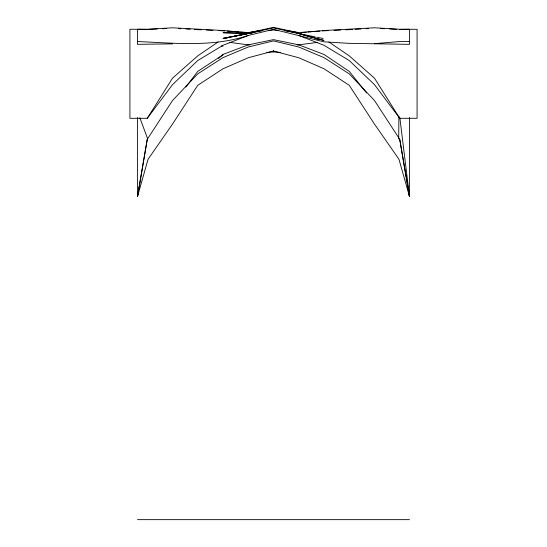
<?xml version="1.0" encoding="UTF-8"?>
<svg xmlns="http://www.w3.org/2000/svg" width="547" height="547" viewBox="0 0 547 547"><rect width="100%" height="100%" fill="white"/><g stroke="black" fill="none" stroke-linecap="round" stroke-linejoin="round"><path stroke-width="0.82" d="M398.708 138.876L398.9 116.251M137.823 193.966L137.509 196.496L147.273 139.287L172.517 100.518L197.761 73.872L223.012 57.606L248.256 47.008L273.5 40.902L298.744 47.008L323.988 57.606L349.239 73.872L374.483 100.518L399.727 139.287L409.491 196.496L399.727 139.287M147.273 139.287L137.509 196.496L137.509 117.468M139.765 184.811L137.509 196.496L148.046 159.266L172.517 124.094L197.761 85.291L223.012 68.758L248.256 57.75L273.5 51.021L298.744 57.75L323.988 68.758L349.239 85.291L374.483 124.094L398.954 159.266L409.491 196.496L409.491 117.468M140.572 180.633L140.894 178.965M238.998 31.999L223.012 30.509L172.517 27.801L147.273 29.264L129.919 29.264L129.919 118.296L147.273 118.296L172.517 78.187L197.761 55.849L218.103 42.003M147.273 118.296L172.517 84.635L197.761 60.526L223.012 45.278L248.256 35.466L273.5 29.34L323.988 41.839L349.239 43.357L409.491 44.341L409.491 29.264L399.761 29.374M185.912 87.028L197.761 71.377L223.012 54.789L221.747 55.91M218.588 58.426L223.012 54.44L248.256 44.854L273.5 39.637L298.744 44.854L323.988 54.44L349.239 71.377L366.593 92.976M297.117 45.045L317.26 42.413M248.256 35.466C212.489 47.445 174.404 43.028 137.509 41.545M249.883 32.505L273.5 27.35L297.117 32.505M230.342 37.169L223.826 38.488L273.5 27.938L298.744 33.326L311.776 37.408M231.969 36.84L257.213 31.74M258.84 31.418L262.102 30.782M246.629 33.887L223.012 38.338L248.256 33.49L223.012 32.752L249.938 33.319L248.256 33.572M260.037 30.591L248.256 32.54L227.217 31.09M252.461 32.745L248.256 33.353L252.461 32.786M268.454 30.646L273.5 29.969L278.546 30.687M301.267 32.622L306.32 32.15M308.002 31.999L323.988 30.509L374.483 27.801L399.727 29.264L417.081 29.264L417.081 118.296L399.727 118.296L374.483 84.635L349.239 60.526L323.988 45.278L298.744 35.466M374.483 43.664L399.727 41.545L409.491 41.545M266.765 52.396L273.5 51.924L280.235 52.396M319.783 31.09L298.744 32.54L286.963 30.591M322.306 30.912L328.2 30.611M352.603 29.49L345.868 29.825M355.126 29.347L361.02 29.018M366.066 28.738L368.589 28.594M148.893 29.347L157.331 28.964M162.391 28.731L166.609 28.54M334.087 30.352L340.822 30.051M172.517 43.863L137.509 44.341L137.509 29.264L147.239 29.374M137.509 519.65L409.491 519.65M201.132 29.825L194.397 29.49M206.178 30.051L212.913 30.352M218.8 30.611L224.694 30.912M380.391 28.54L384.609 28.731M389.669 28.964L396.425 29.271M178.411 28.594L180.934 28.738M185.98 29.018L190.192 29.258M240.68 32.15L244.892 32.547M221.323 45.982L223.012 46.146M229.74 42.413L249.883 45.045M284.898 30.782L288.16 31.418M289.787 31.74L315.031 36.84M316.658 37.169L323.174 38.488M298.744 33.49L323.988 40.457L299.558 33.798L302.819 34.782M315.031 38.427L319.106 39.699M328.897 42.003L349.239 55.849L374.483 78.187L399.727 118.296M139.847 117.796L147.724 138.986M406.106 178.965L406.428 180.633M407.235 184.811L409.491 196.496L399.884 117.988M273.5 50.29L273.5 51.924M298.744 33.579L297.062 33.34L298.744 33.572"/></g></svg>
